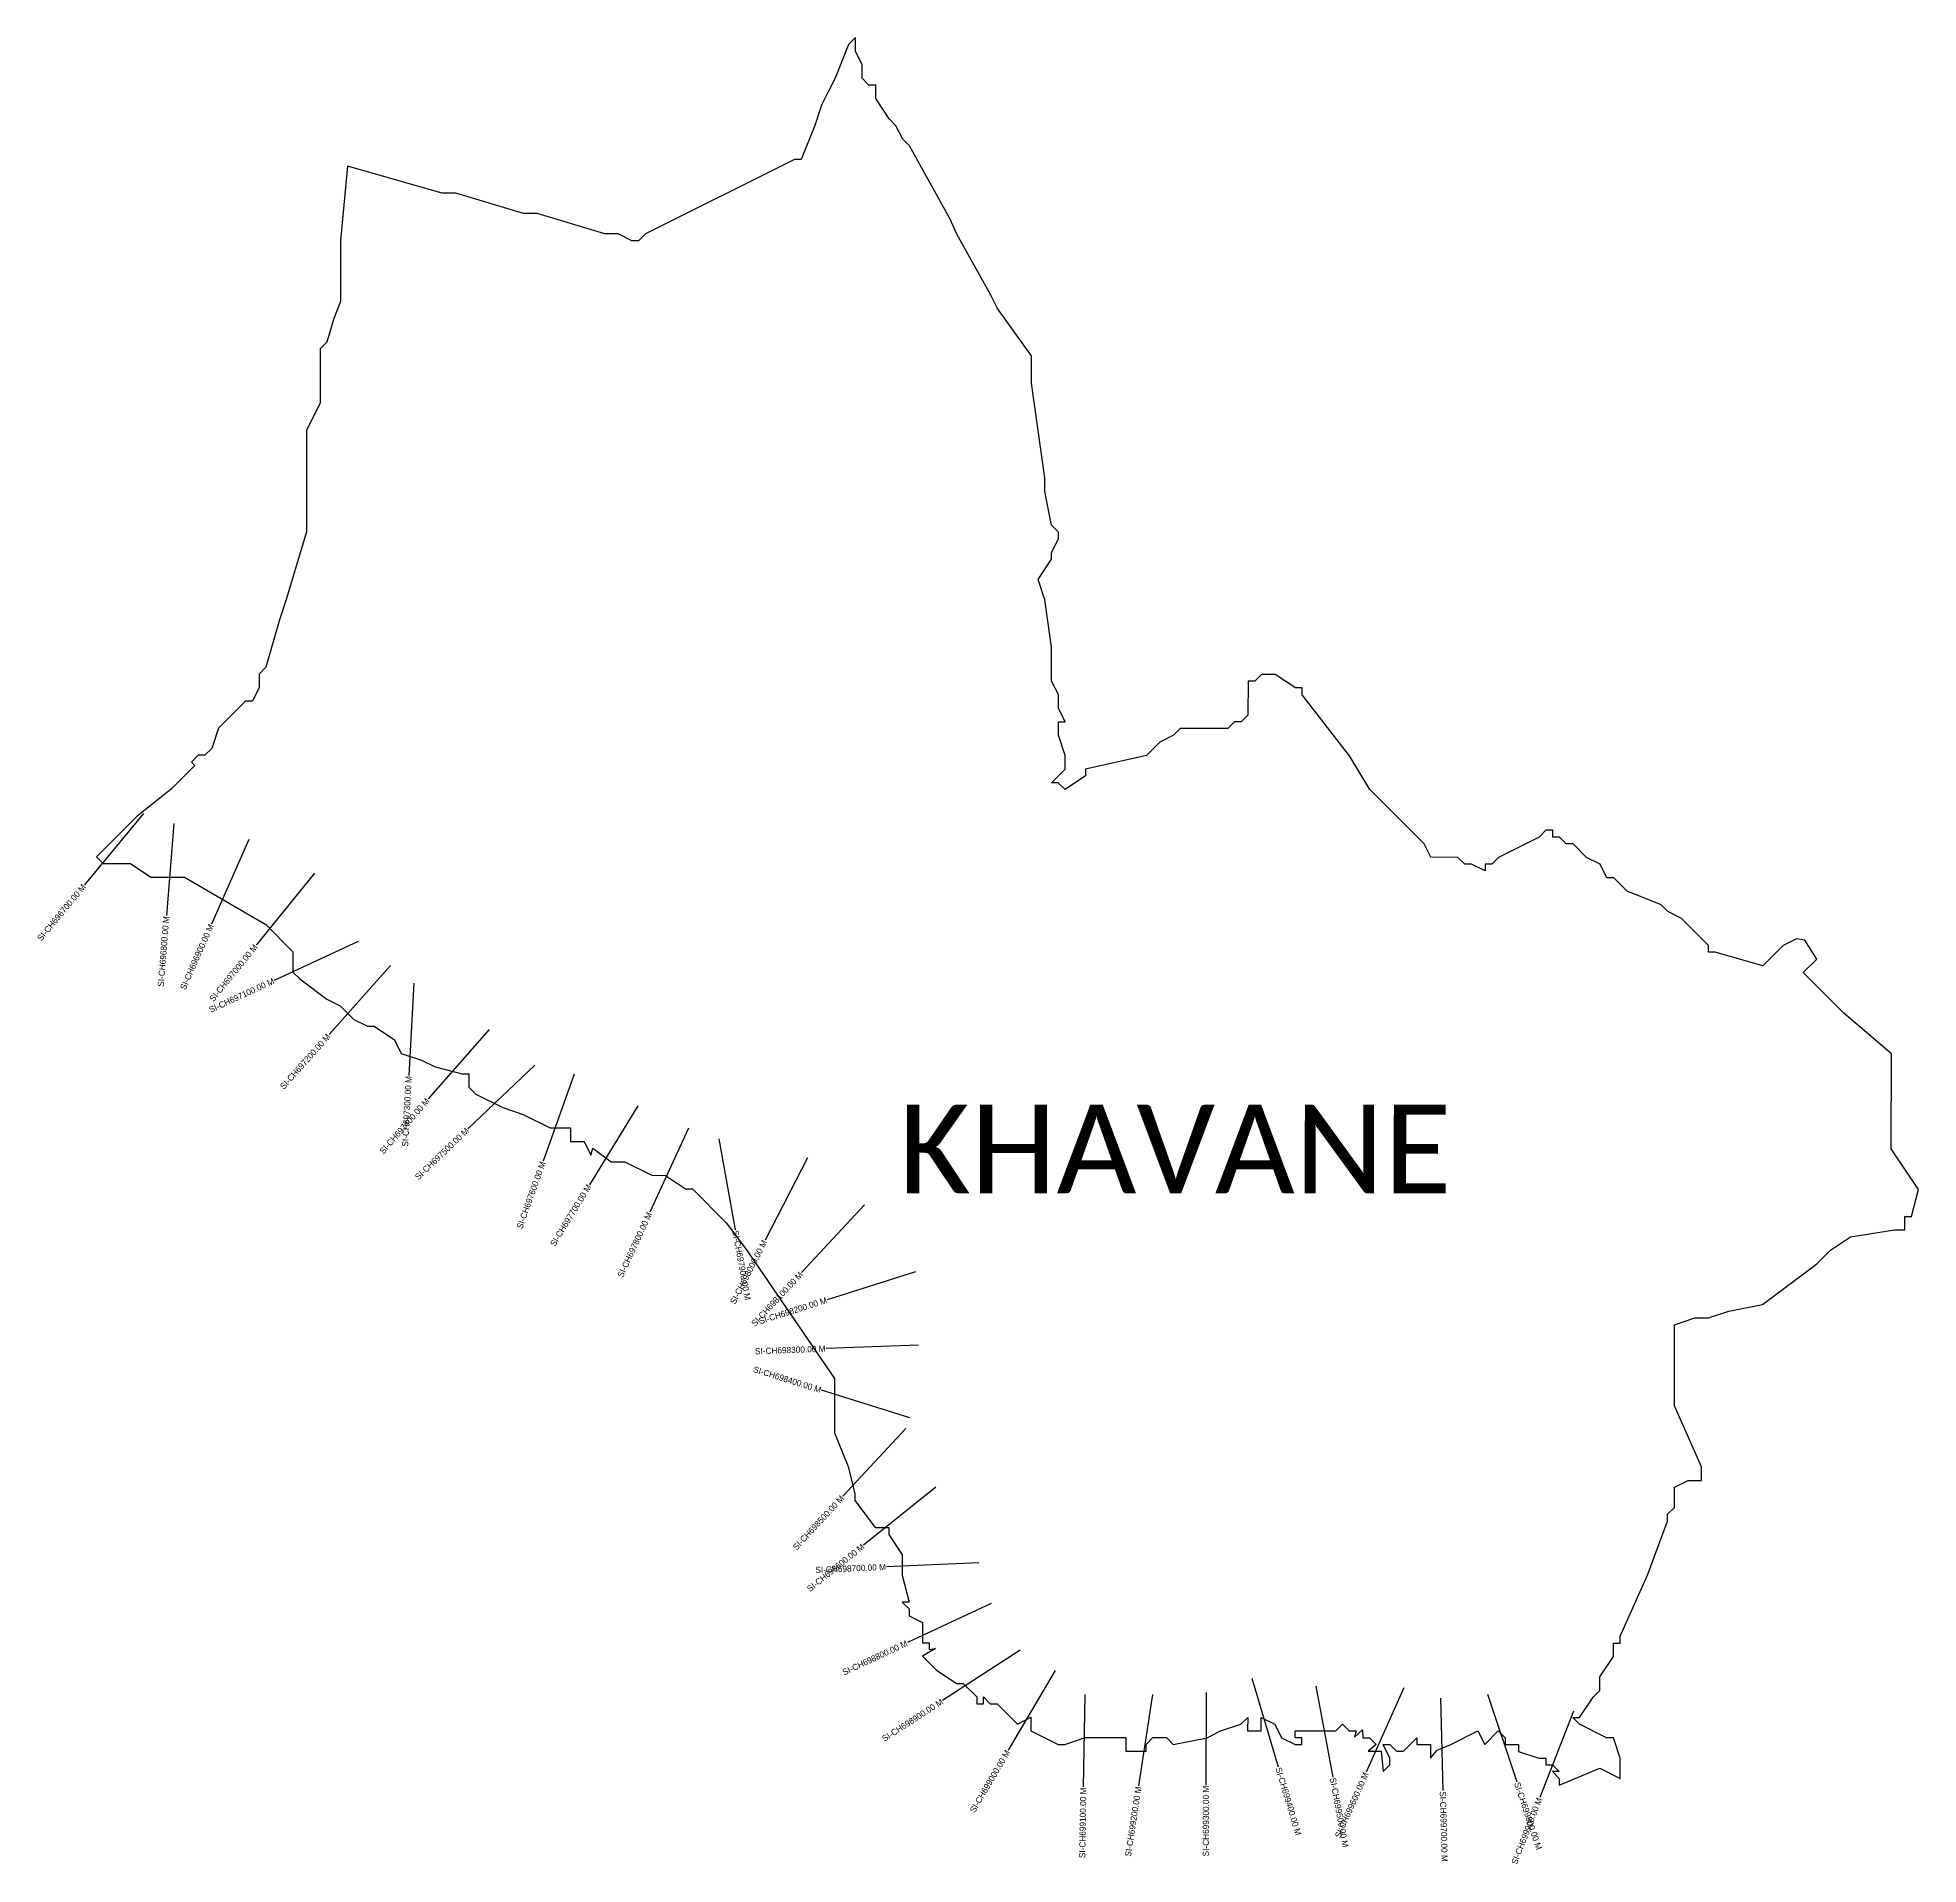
# Model space of a CAD drawing. Header units: metres. Extents: x 345332 to 348381, y 1759549 to 1762510.
import ezdxf
from ezdxf.enums import TextEntityAlignment as Align

# ---------------------------------------------------------------- set-up
doc = ezdxf.new("R2010")
doc.units = ezdxf.units.M
for name, color, linetype in [('CS', 134, 'Continuous'), ('CSMark', 6, 'Continuous'), ('VILLAGE BOUNDRY', 10, 'Continuous'), ('VILLAGE NAME', 250, 'Continuous')]:
    doc.layers.add(name, color=color, linetype=linetype)

msp = doc.modelspace()

# ---------------------------------------------------------------- linework, layer by layer
at = {"layer": 'CS'}
for p, q in [((345503.7, 1761252.7), (345408.1, 1761137.1)), ((345552.8, 1761236.6), (345540.9, 1761087.1)), ((345674.7, 1761210.6), (345614, 1761073.4)), ((345781, 1761155.8), (345686.4, 1761039.4)), ((345851.9, 1761045), (345715.7, 1760982.2)), ((345904.4, 1761006.3), (345804.7, 1760894.2)), ((345941.9, 1760977.9), (345933.8, 1760828.1)), ((346064, 1760902.8), (345965.2, 1760790)), ((346138.1, 1760844.9), (346029.6, 1760741.3)), ((346201.9, 1760830.3), (346151.6, 1760688.9)), ((346305, 1760779), (346226.7, 1760651)), ((346387.3, 1760742.6), (346324.5, 1760606.4)), ((346436.3, 1760725.4), (346462.9, 1760577.8)), ((346580, 1760694.5), (346511.3, 1760561.1)), ((346672.7, 1760618.1), (346570.4, 1760508.5)), ((346754.9, 1760509.8), (346611.9, 1760464.4)), ((346760.2, 1760390.8), (346610.3, 1760385.3)), ((346745.9, 1760272.9), (346602.8, 1760317.8)), ((346739.2, 1760256), (346637.4, 1760145.9)), ((346788.1, 1760160.6), (346671.1, 1760066.7)), ((346858, 1760038.3), (346708.2, 1760031.6)), ((346877.9, 1759972.4), (346742.1, 1759908.8)), ((346924.9, 1759896.4), (346799.1, 1759814.7)), ((346981.4, 1759863.5), (346905.3, 1759734.2)), ((347300.3, 1759851.2), (347343, 1759707.4)), ((347404.1, 1759838.3), (347431.3, 1759690.8)), ((347546.7, 1759835.7), (347485.8, 1759698.6)), ((347029.5, 1759824.8), (347027.1, 1759674.8)), ((347139.3, 1759824.7), (347116.7, 1759676.4)), ((347226.3, 1759827.7), (347225.9, 1759677.7)), ((347605.8, 1759818.8), (347609.8, 1759668.9)), ((347682.1, 1759825.4), (347729.6, 1759683.1)), ((347821.5, 1759797.4), (347767.1, 1759657.6))]:
    msp.add_line(p, q, dxfattribs=at)
at = {"layer": 'VILLAGE BOUNDRY', "ltscale": 0.1, "flags": 128}
msp.add_lwpolyline([(347491.6, 1761291.5), (347458.7, 1761346.4), (347381.9, 1761445.2), (347381.9, 1761456.2), (347370.9, 1761456.2), (347338, 1761478.2), (347316, 1761478.2), (347305, 1761467.2), (347294.1, 1761467.2), (347294, 1761412.3), (347283.1, 1761401.4), (347272.1, 1761401.4), (347261.1, 1761390.4), (347184.2, 1761390.4), (347173.3, 1761379.4), (347151.3, 1761368.4), (347129.4, 1761346.5), (347030.5, 1761324.6), (347030.5, 1761313.6), (346997.6, 1761291.7), (346986.6, 1761302.6), (346975.6, 1761302.6), (346997.6, 1761324.6), (346997.6, 1761346.6), (346986.7, 1761379.5), (346986.7, 1761401.5), (346997.6, 1761401.5), (346986.7, 1761423.4), (346986.7, 1761445.4), (346975.7, 1761467.3), (346975.7, 1761522.2), (346964.8, 1761599.1), (346953.8, 1761632), (346975.8, 1761664.9), (346975.8, 1761675.9), (346986.8, 1761697.8), (346986.8, 1761708.8), (346975.8, 1761719.8), (346964.8, 1761774.7), (346964.8, 1761796.7), (346942.9, 1761950.4), (346942.9, 1761994.3), (346888.1, 1762071.1), (346877.1, 1762093.1), (346822.3, 1762191.9), (346811.3, 1762216.1), (346745.5, 1762334.7), (346734.5, 1762345.6), (346723.5, 1762367.6), (346712.6, 1762378.6), (346690.6, 1762411.5), (346690.6, 1762433.5), (346679.7, 1762433.5), (346668.7, 1762444.5), (346668.7, 1762466.4), (346657.7, 1762488.4), (346657.7, 1762510.4), (346646.7, 1762499.4), (346624.8, 1762444.5), (346613.8, 1762422.6), (346602.8, 1762400.6), (346591.8, 1762367.7), (346569.8, 1762312.8), (346558.8, 1762312.8), (346317.3, 1762192.1), (346306.3, 1762181.1), (346295.3, 1762181.2), (346273.4, 1762192.1), (346251.4, 1762192.1), (346141.7, 1762225.1), (346119.7, 1762225.1), (346009.9, 1762258.1), (345988, 1762258.1), (345834.3, 1762302.1), (345823.3, 1762181.3), (345823.2, 1762082.5), (345812.2, 1762055.1), (345801.2, 1762016.6), (345790.3, 1762005.7), (345790.2, 1761917.9), (345768.3, 1761873.9), (345768.2, 1761709.3), (345735.2, 1761599.5), (345724.2, 1761566.6), (345702.3, 1761489.8), (345691.3, 1761478.8), (345691.3, 1761456.8), (345680.3, 1761434.9), (345669.3, 1761434.9), (345625.4, 1761391), (345614.4, 1761358), (345603.4, 1761347.1), (345592.4, 1761347.1), (345581.4, 1761336.1), (345586.9, 1761330.6), (345548.5, 1761292.2), (345493.6, 1761248.3), (345427.7, 1761182.4), (345438.7, 1761171.5), (345482.6, 1761171.5), (345515.5, 1761149.5), (345570.4, 1761149.5), (345702.1, 1761072.6), (345746, 1761028.6), (345746, 1760995.7), (345757, 1760984.7), (345800.9, 1760951.8), (345822.8, 1760940.8), (345844.8, 1760918.8), (345866.7, 1760907.8), (345877.7, 1760907.8), (345910.6, 1760885.9), (345921.6, 1760863.9), (345954.5, 1760852.9), (345976.5, 1760841.9), (346020.4, 1760830.9), (346031.4, 1760830.9), (346031.3, 1760809), (346042.3, 1760798), (346086.2, 1760776), (346119.2, 1760765), (346163, 1760743), (346196, 1760743), (346196, 1760721.1), (346217.9, 1760721.1), (346228.9, 1760699.1), (346232.1, 1760710), (346261.9, 1760688.1), (346283.8, 1760688.1), (346327.7, 1760666.2), (346349.7, 1760666.1), (346382.6, 1760644.2), (346393.6, 1760644.2), (346448.4, 1760589.3), (346481.4, 1760545.3), (346624, 1760336.7), (346624, 1760248.9), (346645.9, 1760194), (346656.9, 1760150.1), (346656.9, 1760139.1), (346689.8, 1760095.2), (346711.7, 1760095.2), (346711.7, 1760084.2), (346733.7, 1760051.2), (346733.6, 1760018.3), (346744.6, 1759974.4), (346733.6, 1759974.4), (346744.6, 1759963.4), (346744.6, 1759952.4), (346766.6, 1759941.5), (346766.6, 1759908.5), (346777.5, 1759908.5), (346777.5, 1759897.5), (346787.8, 1759899.4), (346766.6, 1759886.6), (346788.5, 1759864.6), (346821.4, 1759842.6), (346832.4, 1759842.6), (346854.3, 1759820.7), (346854.3, 1759809.7), (346865.3, 1759809.7), (346865.3, 1759820.7), (346876.3, 1759809.7), (346887.3, 1759809.7), (346920.2, 1759776.7), (346942.1, 1759787.7), (346942.1, 1759765.7), (346986.1, 1759743.8), (346997, 1759743.7), (347030, 1759754.7), (347095.8, 1759754.7), (347095.8, 1759732.7), (347128.8, 1759732.7), (347128.8, 1759743.7), (347139.8, 1759754.7), (347161.7, 1759754.7), (347172.7, 1759743.7), (347227.6, 1759754.6), (347249.5, 1759765.6), (347282.5, 1759776.6), (347293.5, 1759787.5), (347293.4, 1759765.6), (347315.4, 1759765.6), (347315.4, 1759787.5), (347337.4, 1759776.6), (347348.3, 1759754.6), (347370.3, 1759743.6), (347381.3, 1759743.6), (347381.3, 1759754.6), (347370.3, 1759754.6), (347370.3, 1759765.6), (347436.2, 1759765.6), (347447.1, 1759776.5), (347458.1, 1759765.5), (347469.1, 1759765.5), (347466.5, 1759755.2), (347479.4, 1759767.4), (347480.1, 1759754.5), (347491.1, 1759754.5), (347502, 1759743.6), (347488.9, 1759732.7), (347509.7, 1759732.7), (347513, 1759699.7), (347524, 1759710.6), (347524, 1759721.6), (347513, 1759743.6), (347524, 1759743.6), (347534.9, 1759732.6), (347545.9, 1759732.6), (347567.9, 1759754.5), (347567.9, 1759743.5), (347589.8, 1759743.5), (347589.8, 1759721.6), (347600.8, 1759734.6), (347622.8, 1759743.5), (347666.7, 1759765.5), (347677.7, 1759743.5), (347699.6, 1759765.5), (347710.6, 1759754.5), (347710.6, 1759743.5), (347732.6, 1759743.5), (347732.6, 1759732.5), (347765.5, 1759721.5), (347776.5, 1759721.5), (347776.5, 1759710.5), (347787.5, 1759710.5), (347798.4, 1759699.6), (347787.4, 1759699.6), (347798.4, 1759688.6), (347798.4, 1759677.6), (347864.3, 1759705), (347897.2, 1759688.5), (347897.2, 1759721.5), (347886.3, 1759754.4), (347875.3, 1759754.4), (347831.4, 1759776.4), (347820.4, 1759787.3), (347831.4, 1759787.3), (347853.4, 1759820.3), (347864.3, 1759831.3), (347864.3, 1759853.2), (347886.3, 1759886.2), (347886.3, 1759908.1), (347897.3, 1759908.1), (347897.3, 1759919.1), (347941.3, 1760017.9), (347974.2, 1760105.7), (347974.2, 1760116.7), (347985.2, 1760127.6), (347985.2, 1760160.6), (348007.2, 1760171.5), (348029.1, 1760171.5), (348029.1, 1760193.5), (347985.2, 1760292.3), (347985.3, 1760424), (348018.2, 1760435), (348040.2, 1760435), (348073.1, 1760446), (348128, 1760456.9), (348215.9, 1760522.8), (348237.9, 1760544.7), (348270.8, 1760566.7), (348342.1, 1760577.6), (348358.6, 1760577.6), (348358.6, 1760599.6), (348369.6, 1760599.6), (348380.6, 1760643.4), (348336.7, 1760709.3), (348336.8, 1760863), (348259.9, 1760928.9), (348194.1, 1760994.8), (348216.1, 1761016.8), (348196.5, 1761047.3), (348183.1, 1761049.7), (348161.2, 1761038.7), (348128.2, 1761005.8), (348051.4, 1761027.8), (348040.4, 1761027.8), (348040.4, 1761038.8), (347996.5, 1761082.7), (347974.6, 1761093.7), (347963.6, 1761104.7), (347908.7, 1761126.6), (347886.8, 1761148.6), (347875.8, 1761148.6), (347864.8, 1761170.6), (347842.8, 1761181.6), (347820.9, 1761203.5), (347809.9, 1761203.5), (347799, 1761214.5), (347788, 1761214.5), (347788, 1761225.5), (347777, 1761225.5), (347766, 1761214.5), (347700.2, 1761181.6), (347689.2, 1761170.7), (347678.2, 1761170.7), (347678.2, 1761159.7), (347656.2, 1761170.7), (347645.3, 1761170.7), (347634.3, 1761181.6), (347590.4, 1761181.7), (347579.4, 1761203.6)], close=True, dxfattribs=at)

# ---------------------------------------------------------------- texts
at = {"layer": 'CSMark'}
for s, rotation, p in [('SI-CH696700.00 M', 50.397, (345407.5, 1761136.3)), ('SI-CH696800.00 M', 85.4649, (345540.8, 1761086.1)), ('SI-CH696900.00 M', 66.1275, (345613.6, 1761072.5)), ('SI-CH697000.00 M', 50.8904, (345685.8, 1761038.7)), ('SI-CH697100.00 M', 24.7563, (345714.8, 1760981.8)), ('SI-CH697200.00 M', 48.3252, (345804, 1760893.5)), ('SI-CH697300.00 M', 86.9224, (345933.8, 1760827.1)), ('SI-CH697400.00 M', 48.8117, (345964.6, 1760789.2)), ('SI-CH697500.00 M', 43.6829, (346028.9, 1760740.6)), ('SI-CH697600.00 M', 70.4243, (346151.3, 1760688)), ('SI-CH697700.00 M', 58.5274, (346226.2, 1760650.2)), ('SI-CH697800.00 M', 65.2273, (346324.1, 1760605.5)), ('SI-CH698000.00 M', 62.7353, (346510.8, 1760560.2)), ('SI-CH698100.00 M', 46.9835, (346569.7, 1760507.7)), ('SI-CH698200.00 M', 17.6108, (346611, 1760464.1)), ('SI-CH698300.00 M', 2.0971, (346609.3, 1760385.2)), ('SI-CH698400.00 M', 342.5886, (346601.9, 1760318.1)), ('SI-CH698500.00 M', 47.2316, (346636.7, 1760145.2)), ('SI-CH698600.00 M', 38.7625, (346670.3, 1760066)), ('SI-CH698700.00 M', 2.5577, (346707.2, 1760031.5)), ('SI-CH698800.00 M', 25.0901, (346741.2, 1759908.4)), ('SI-CH698900.00 M', 32.979, (346798.3, 1759814.2)), ('SI-CH699000.00 M', 59.5456, (346904.8, 1759733.3)), ('SI-CH699600.00 M', 66.0466, (347485.4, 1759697.7)), ('SI-CH699100.00 M', 89.0854, (347027.1, 1759673.8)), ('SI-CH699200.00 M', 81.3321, (347116.6, 1759675.4)), ('SI-CH699300.00 M', 89.8299, (347225.9, 1759676.7)), ('SI-CH699900.00 M', 68.7294, (347766.7, 1759656.7))]:
    msp.add_text(s, height=10, rotation=rotation, dxfattribs=at).set_placement(p, align=Align.MIDDLE_RIGHT)
for s, rotation, p in [('SI-CH697900.00 M', 280.2173, (346463.1, 1760576.8)), ('SI-CH699400.00 M', 286.5499, (347343.3, 1759706.4)), ('SI-CH699500.00 M', 280.4465, (347431.4, 1759689.8)), ('SI-CH699800.00 M', 288.4272, (347729.9, 1759682.1)), ('SI-CH699700.00 M', 271.5275, (347609.8, 1759667.9))]:
    msp.add_text(s, height=10, rotation=rotation, dxfattribs=at).set_placement(p, align=Align.MIDDLE_LEFT)
at = {"layer": 'VILLAGE NAME', "insert": (346727.8, 1760780.8), "char_height": 143.7, "attachment_point": 1, "rotation": 359.9793}
msp.add_mtext_dynamic_manual_height_columns('{\\fCalibri|b0|i0|c0|p34;KHAVANE}', width=1418, gutter_width=718.5, heights=[0], dxfattribs=at)

doc.saveas('drawing.dxf')
